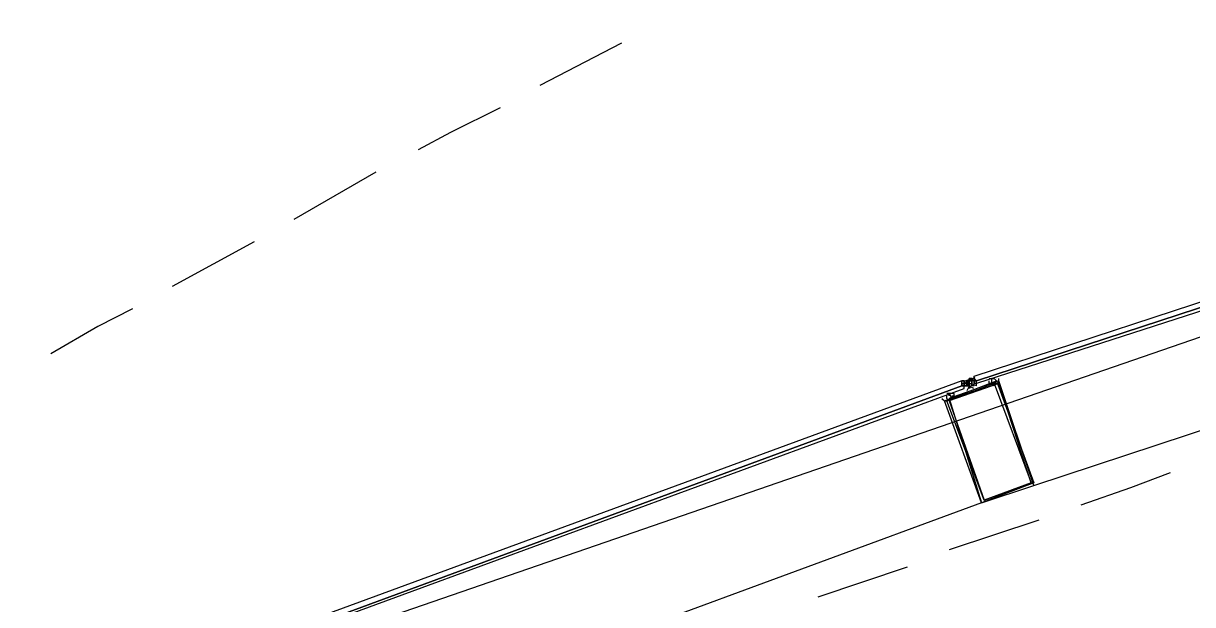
# Model space of a CAD drawing. Header units: feet. Extents: x -84 to 198, y -22 to 181.
# Drawn here: x 47.04 to 53.32, y 146.94 to 150.06 of the extents above; entities that cross this region are included whole.
import ezdxf

# ---------------------------------------------------------------- set-up
doc = ezdxf.new("R2010")
doc.units = ezdxf.units.FT
doc.layers.add('A-AREA-UNIDAD', color=30, linetype='CONTINUOUS')
doc.layers.add('A-LINEA', color=7, linetype='CONTINUOUS')

msp = doc.modelspace()

# ---------------------------------------------------------------- linework, layer by layer
at = {"layer": 'A-AREA-UNIDAD'}
msp.add_lwpolyline([(59.44, 150.2578), (56.48, 149.4222), (56.192, 149.1733), (55.68, 149.1733), (48.72, 146.7733), (48.608, 146.4889), (48.032, 146.4889), (44.992, 145.2622), (44.88, 144.9778), (44.08, 144.8533), (41.248, 143.5378), (41.2, 143.3422), (40.752, 143.3422), (37.68, 141.7778), (37.632, 141.4222), (37.04, 141.3689), (34.48, 139.2178), (34.432, 138.7733), (33.92, 138.6133), (31.872, 136.1422)], dxfattribs=at)
at = {"layer": 'A-LINEA'}
for p, q in [((50.2533, 149.9511), (49.8133, 149.7244)), ((48.9333, 149.2578), (48.4933, 149.0044)), ((48.28, 148.8844), (47.84, 148.6444)), ((52.4667, 147.5778), (55.9867, 148.7378)), ((52.0978, 148.1378), (52.1529, 148.1558)), ((52.12, 148.1511), (52.12, 148.1511)), ((52.1333, 148.1511), (52.12, 148.1511)), ((52.1333, 148.1511), (52.12, 148.1511)), ((52.12, 148.1511), (52.12, 148.1511)), ((52.12, 148.1511), (52.12, 148.1511)), ((52.12, 148.1378), (52.1333, 148.1511)), ((52.12, 148.1511), (52.12, 148.1511)), ((52.12, 148.1511), (52.1333, 148.1511)), ((52.12, 148.1511), (52.12, 148.1511)), ((52.12, 148.1511), (52.12, 148.1511)), ((52.12, 148.1511), (52.12, 148.1511)), ((52.12, 148.1511), (52.12, 148.1511)), ((52.12, 148.1511), (52.12, 148.1511)), ((52.12, 148.1511), (52.12, 148.1511)), ((52.12, 148.1511), (52.12, 148.1511)), ((52.12, 148.1511), (52.12, 148.1511)), ((52.12, 148.1511), (52.12, 148.1511)), ((52.12, 148.1511), (52.12, 148.1511)), ((52.1333, 148.1511), (52.1333, 148.1511)), ((52.1333, 148.1511), (52.1333, 148.1511)), ((52.1333, 148.1511), (52.1333, 148.1511)), ((52.1333, 148.1511), (52.1333, 148.1511)), ((52.1333, 148.1511), (52.1333, 148.1511)), ((52.1333, 148.1511), (52.1333, 148.1511)), ((52.1333, 148.1511), (52.1333, 148.1511)), ((52.1333, 148.1511), (52.1333, 148.1511)), ((52.1333, 148.1511), (52.1333, 148.1511)), ((52.1333, 148.1511), (52.1333, 148.1511)), ((52.1333, 148.1511), (52.1333, 148.1511)), ((52.1333, 148.1511), (52.1333, 148.1511)), ((52.1333, 148.1511), (52.1333, 148.1511)), ((52.1333, 148.1511), (52.1333, 148.1378)), ((52.1333, 148.1511), (52.1467, 148.1511)), ((52.1333, 148.1511), (52.1333, 148.1511)), ((52.1333, 148.1511), (52.1333, 148.1511)), ((52.1333, 148.1511), (52.1333, 148.1378)), ((52.1333, 148.1511), (52.1333, 148.1511)), ((52.1333, 148.1511), (52.1333, 148.1511)), ((52.1333, 148.1511), (52.1333, 148.1511)), ((52.1333, 148.1511), (52.1333, 148.1511)), ((52.1467, 148.1644), (52.1467, 148.1644)), ((52.1467, 148.1511), (52.1467, 148.1511)), ((52.1467, 148.1511), (52.1467, 148.1511)), ((52.1467, 148.1511), (52.1467, 148.1511)), ((52.1467, 148.1511), (52.1467, 148.1511)), ((52.1467, 148.1511), (52.1467, 148.1511)), ((52.1467, 148.1511), (52.1467, 148.1511)), ((52.1467, 148.1511), (52.1467, 148.1511)), ((52.1467, 148.1511), (52.1467, 148.1511)), ((52.1467, 148.1511), (52.1467, 148.1511)), ((52.1467, 148.1511), (52.1467, 148.1511)), ((52.1467, 148.1511), (52.1467, 148.1511)), ((52.1467, 148.1511), (52.1467, 148.1511)), ((52.1467, 148.1511), (52.1467, 148.1511)), ((52.1467, 148.1511), (52.1467, 148.1511)), ((52.1467, 148.1511), (52.1467, 148.1511)), ((52.1467, 148.1511), (52.1467, 148.1511)), ((52.1467, 148.1511), (52.1467, 148.1511)), ((52.1467, 148.1511), (52.1467, 148.1511)), ((52.1467, 148.1511), (52.1467, 148.1511)), ((52.1467, 148.1511), (52.1467, 148.1511)), ((52.1467, 148.1511), (52.1467, 148.1511)), ((52.1467, 148.1511), (52.1467, 148.1511)), ((52.1467, 148.1511), (52.1467, 148.1511)), ((52.1467, 148.1511), (52.1467, 148.1511)), ((52.1467, 148.1511), (52.1467, 148.1511)), ((52.1467, 148.1511), (52.1467, 148.1511)), ((52.1467, 148.1511), (52.1467, 148.1511)), ((52.1467, 148.1511), (52.1467, 148.1511)), ((52.1467, 148.1511), (52.1467, 148.1511)), ((52.1467, 148.1511), (52.1467, 148.1511)), ((52.1467, 148.1378), (52.1467, 148.1511)), ((52.2267, 148.1511), (52.2267, 148.1511)), ((52.2533, 148.1511), (52.2533, 148.1511)), ((52.2533, 148.1511), (52.2533, 148.1511)), ((52.08, 148.1378), (52.08, 148.1378)), ((52.08, 148.1378), (52.08, 148.1378)), ((52.08, 148.1378), (52.0933, 148.1378)), ((52.08, 148.1378), (52.08, 148.1378)), ((52.08, 148.1378), (52.08, 148.1378)), ((52.08, 148.1378), (52.08, 148.1378)), ((52.08, 148.1378), (52.08, 148.1378)), ((52.0933, 148.1378), (52.08, 148.1378)), ((52.0933, 148.1244), (52.08, 148.1244)), ((52.08, 148.1244), (52.08, 148.1244)), ((52.08, 148.1244), (52.08, 148.1244)), ((52.08, 148.1244), (52.08, 148.1244)), ((52.08, 148.1244), (52.08, 148.1244)), ((52.08, 148.1244), (52.08, 148.1244)), ((52.08, 148.1244), (52.08, 148.1244)), ((52.08, 148.1244), (52.08, 148.1244)), ((52.08, 148.1244), (52.0933, 148.1244)), ((52.08, 148.1244), (52.08, 148.1111)), ((52.0933, 148.1244), (52.08, 148.1244)), ((52.0933, 148.1244), (52.08, 148.1244)), ((52.0933, 148.1244), (52.08, 148.1244)), ((52.0933, 148.1244), (52.08, 148.1244)), ((52.0933, 148.1244), (52.08, 148.1244)), ((52.0933, 148.1244), (52.08, 148.1244)), ((52.0933, 148.1244), (52.08, 148.1244)), ((52.08, 148.1111), (52.0933, 148.1111)), ((52.08, 148.1111), (52.08, 148.1111)), ((52.08, 148.1111), (52.0933, 148.1111)), ((52.08, 148.1111), (52.08, 148.1111)), ((52.0933, 148.1111), (52.08, 148.1111)), ((52.08, 148.1111), (52.08, 148.1111)), ((52.0876, 148.1244), (52.1421, 148.1445)), ((52.0933, 148.1378), (52.1067, 148.1378)), ((52.0933, 148.1378), (52.0933, 148.1378)), ((52.0933, 148.1378), (52.0933, 148.1378)), ((52.0933, 148.1378), (52.0933, 148.1378)), ((52.0933, 148.1378), (52.0933, 148.1378)), ((52.0933, 148.1378), (52.0933, 148.1378)), ((52.0933, 148.1378), (52.0933, 148.1378)), ((52.0933, 148.1378), (52.0933, 148.1378)), ((52.0933, 148.1378), (52.1067, 148.1378)), ((52.0933, 148.1244), (52.0933, 148.1378)), ((52.0933, 148.1378), (52.0933, 148.1244)), ((52.0933, 148.1378), (52.0933, 148.1378)), ((52.0933, 148.1378), (52.0933, 148.1378)), ((52.0933, 148.1378), (52.1067, 148.1378)), ((52.0933, 148.1378), (52.0933, 148.1244)), ((52.0933, 148.1378), (52.0933, 148.1378)), ((52.0933, 148.1378), (52.0933, 148.1378)), ((52.0933, 148.1378), (52.0933, 148.1378)), ((52.0933, 148.1378), (52.0933, 148.1244)), ((52.0933, 148.1378), (52.0933, 148.1244)), ((52.0933, 148.1378), (52.0933, 148.1244)), ((52.0933, 148.1378), (52.0933, 148.1378)), ((52.0933, 148.1378), (52.0933, 148.1378)), ((52.0933, 148.1378), (52.0933, 148.1378)), ((52.0933, 148.1378), (52.0933, 148.1378)), ((52.0933, 148.1378), (52.0933, 148.1378)), ((52.0933, 148.1378), (52.0933, 148.1378)), ((52.0933, 148.1378), (52.0933, 148.1378)), ((52.0933, 148.1244), (52.0933, 148.1244)), ((52.0933, 148.1244), (52.1067, 148.1244)), ((52.0933, 148.1111), (52.0933, 148.1244)), ((52.0933, 148.1244), (52.0933, 148.1244)), ((52.0933, 148.1244), (52.0933, 148.1244)), ((52.0933, 148.1244), (52.0933, 148.1244)), ((52.0933, 148.1244), (52.0933, 148.1244)), ((52.0933, 148.1244), (52.0933, 148.1244)), ((52.0933, 148.1244), (52.0933, 148.1244)), ((52.0933, 148.1244), (52.0933, 148.1244)), ((52.0933, 148.1244), (52.0933, 148.1244)), ((52.0933, 148.1244), (52.0933, 148.1244)), ((52.0933, 148.1244), (52.0933, 148.1244)), ((52.0933, 148.1244), (52.0933, 148.1244)), ((52.0933, 148.1244), (52.0933, 148.1244)), ((52.0933, 148.1244), (52.0933, 148.1244)), ((52.0933, 148.1244), (52.0933, 148.1244)), ((52.0933, 148.1244), (52.0933, 148.1244)), ((52.0933, 148.1244), (52.0933, 148.1244)), ((52.0933, 148.1244), (52.0933, 148.1244)), ((52.0933, 148.1244), (52.0933, 148.1244)), ((52.0933, 148.1244), (52.0933, 148.1244)), ((52.0933, 148.1244), (52.0933, 148.1244)), ((52.0933, 148.1244), (52.0933, 148.1111)), ((52.0933, 148.1244), (52.0933, 148.1111)), ((52.1067, 148.1111), (52.0933, 148.1111)), ((52.0933, 148.0978), (52.0933, 148.1111)), ((52.0933, 148.1111), (52.0933, 148.1111)), ((52.0933, 148.1111), (52.0933, 148.1111)), ((52.0933, 148.1111), (52.0933, 148.1111)), ((52.0933, 148.1111), (52.0933, 148.1111)), ((52.0933, 148.1111), (52.0933, 148.1111)), ((52.0933, 148.1111), (52.0933, 148.1111)), ((52.0933, 148.1111), (52.0933, 148.1111)), ((52.0933, 148.1111), (52.0933, 148.1111)), ((52.0933, 148.1111), (52.1067, 148.1111)), ((52.0933, 148.1111), (52.0933, 148.1111)), ((52.0933, 148.1111), (52.0933, 148.1111)), ((52.0933, 148.1111), (52.0933, 148.1111)), ((52.0933, 148.1111), (52.0933, 148.1111)), ((52.0933, 148.1111), (52.0933, 148.1111)), ((52.1067, 148.1111), (52.0933, 148.1111)), ((52.0933, 148.1111), (52.0933, 148.1111)), ((52.0933, 148.1111), (52.0933, 148.1111)), ((52.0933, 148.0978), (52.0933, 148.0978)), ((52.0933, 148.0978), (52.0933, 148.0978)), ((52.0933, 148.0978), (52.0933, 148.0978)), ((52.0933, 148.0978), (52.0933, 148.0978)), ((52.0933, 148.0978), (52.0933, 148.0978)), ((52.0933, 148.0978), (52.0933, 148.0978)), ((52.0933, 148.0978), (52.0933, 148.0978)), ((52.0933, 148.0978), (52.0933, 148.0978)), ((52.0933, 148.0978), (52.0933, 148.0978)), ((52.0933, 148.0978), (52.0933, 148.0978)), ((52.0933, 148.0978), (52.0933, 148.0978)), ((52.0933, 148.0978), (52.0933, 148.0978)), ((52.1067, 148.1378), (52.1067, 148.1378)), ((52.12, 148.1378), (52.1067, 148.1378)), ((52.1067, 148.1378), (52.1067, 148.1378)), ((52.1067, 148.1378), (52.1067, 148.1378)), ((52.1067, 148.1378), (52.1067, 148.1378)), ((52.1067, 148.1378), (52.1067, 148.1378)), ((52.1067, 148.1378), (52.1067, 148.1378)), ((52.1067, 148.1378), (52.1067, 148.1378)), ((52.1067, 148.1378), (52.1067, 148.1378)), ((52.1067, 148.1378), (52.1067, 148.1378)), ((52.1067, 148.1378), (52.1067, 148.1378)), ((52.1067, 148.1378), (52.1067, 148.1378)), ((52.1067, 148.1378), (52.1067, 148.1378)), ((52.1067, 148.1244), (52.1067, 148.1378)), ((52.1067, 148.1378), (52.1067, 148.1378)), ((52.1067, 148.1378), (52.1067, 148.1378)), ((52.1067, 148.1378), (52.1067, 148.1378)), ((52.1067, 148.1378), (52.1067, 148.1378)), ((52.12, 148.1378), (52.1067, 148.1378)), ((52.1067, 148.1378), (52.1067, 148.1378)), ((52.1067, 148.1378), (52.1067, 148.1378)), ((52.1067, 148.1378), (52.1067, 148.1378)), ((52.1067, 148.1378), (52.1067, 148.1378)), ((52.1067, 148.1378), (52.1067, 148.1378)), ((52.1067, 148.1378), (52.1067, 148.1378)), ((52.1067, 148.1378), (52.1067, 148.1378)), ((52.1067, 148.1378), (52.1067, 148.1378)), ((52.1067, 148.1378), (52.1067, 148.1378)), ((52.1067, 148.1378), (52.1067, 148.1378)), ((52.1067, 148.1378), (52.1067, 148.1378)), ((52.1067, 148.1378), (52.1067, 148.1378)), ((52.1067, 148.1378), (52.1067, 148.1378)), ((52.1067, 148.1378), (52.1067, 148.1378)), ((52.1067, 148.1378), (52.1067, 148.1378)), ((52.1067, 148.1378), (52.12, 148.1378)), ((52.1067, 148.1378), (52.1067, 148.1378)), ((52.1067, 148.1378), (52.1067, 148.1378)), ((52.1067, 148.1378), (52.1067, 148.1378)), ((52.1067, 148.1378), (52.1067, 148.1378)), ((52.1067, 148.1378), (52.1067, 148.1378)), ((52.1067, 148.1378), (52.1067, 148.1378)), ((52.1067, 148.1378), (52.1067, 148.1378)), ((52.1067, 148.1378), (52.1067, 148.1378)), ((52.1067, 148.1378), (52.1067, 148.1244)), ((52.1067, 148.1378), (52.1067, 148.1378)), ((52.1067, 148.1378), (52.1067, 148.1378)), ((52.1067, 148.1378), (52.1067, 148.1378)), ((52.1067, 148.1378), (52.1067, 148.1378)), ((52.1067, 148.1378), (52.1067, 148.1378)), ((52.1067, 148.1378), (52.1067, 148.1378)), ((52.1067, 148.1378), (52.1067, 148.1378)), ((52.1067, 148.1378), (52.1067, 148.1378)), ((52.1067, 148.1378), (52.1067, 148.1378)), ((52.1067, 148.1244), (52.1067, 148.1244)), ((52.1067, 148.1244), (52.1067, 148.1244)), ((52.1067, 148.1244), (52.1067, 148.1244)), ((52.1067, 148.1244), (52.1067, 148.1244)), ((52.1067, 148.1244), (52.12, 148.1244)), ((52.1067, 148.1244), (52.1067, 148.1244)), ((52.1067, 148.1244), (52.1067, 148.1244)), ((52.1067, 148.1244), (52.1067, 148.1244)), ((52.1067, 148.1244), (52.1067, 148.1244)), ((52.1067, 148.1244), (52.1067, 148.1244)), ((52.1067, 148.1244), (52.1067, 148.1244)), ((52.1067, 148.1244), (52.1067, 148.1244)), ((52.1067, 148.1244), (52.1067, 148.1244)), ((52.1067, 148.1244), (52.1067, 148.1244)), ((52.12, 148.1244), (52.1067, 148.1244)), ((52.1067, 148.1244), (52.1067, 148.1244)), ((52.1067, 148.1244), (52.1067, 148.1244)), ((52.1067, 148.1244), (52.1067, 148.1244)), ((52.1067, 148.1244), (52.1067, 148.1244)), ((52.1067, 148.1244), (52.1067, 148.1244)), ((52.1067, 148.1244), (52.1067, 148.1244)), ((52.1067, 148.1244), (52.1067, 148.1244)), ((52.1067, 148.1244), (52.1067, 148.1244)), ((52.1067, 148.1244), (52.1067, 148.1244)), ((52.1067, 148.1244), (52.1067, 148.1244)), ((52.1067, 148.1244), (52.1067, 148.1244)), ((52.1067, 148.1244), (52.1067, 148.1244)), ((52.1067, 148.1244), (52.1067, 148.1244)), ((52.1067, 148.1244), (52.1067, 148.1244)), ((52.1067, 148.1244), (52.1067, 148.1244)), ((52.1067, 148.1244), (52.1067, 148.1244)), ((52.1067, 148.1244), (52.1067, 148.1244)), ((52.1067, 148.1244), (52.1067, 148.1244)), ((52.1067, 148.1244), (52.1067, 148.1244)), ((52.1067, 148.1244), (52.1067, 148.1244)), ((52.1067, 148.1244), (52.1067, 148.1244)), ((52.1067, 148.1244), (52.1067, 148.1244)), ((52.1067, 148.1244), (52.1067, 148.1244)), ((52.1067, 148.1244), (52.1067, 148.1244)), ((52.1067, 148.1244), (52.1067, 148.1244)), ((52.1067, 148.1244), (52.1067, 148.1244)), ((52.1067, 148.1244), (52.1067, 148.1244)), ((52.1067, 148.1244), (52.1067, 148.1244)), ((52.1067, 148.1244), (52.1067, 148.1244)), ((52.12, 148.1111), (52.1067, 148.1111)), ((52.1067, 148.1111), (52.1067, 148.1111)), ((52.1067, 148.1111), (52.1067, 148.1111)), ((52.1067, 148.1111), (52.1067, 148.1111)), ((52.1067, 148.1111), (52.12, 148.1111)), ((52.1067, 148.1111), (52.1067, 148.1111)), ((52.1067, 148.1111), (52.1067, 148.1111)), ((52.1067, 148.1111), (52.1067, 148.1111)), ((52.1067, 148.1111), (52.1067, 148.1111)), ((52.1067, 148.1111), (52.1067, 148.1111)), ((52.1067, 148.1111), (52.1067, 148.1111)), ((52.1067, 148.1111), (52.1067, 148.1111)), ((52.12, 148.1244), (52.12, 148.1378)), ((52.12, 148.1378), (52.12, 148.1378)), ((52.12, 148.1378), (52.12, 148.1378)), ((52.12, 148.1378), (52.12, 148.1378)), ((52.12, 148.1378), (52.12, 148.1378)), ((52.12, 148.1378), (52.12, 148.1378)), ((52.12, 148.1378), (52.12, 148.1378)), ((52.12, 148.1378), (52.12, 148.1378)), ((52.12, 148.1378), (52.12, 148.1378)), ((52.12, 148.1378), (52.12, 148.1378)), ((52.12, 148.1378), (52.12, 148.1378)), ((52.12, 148.1378), (52.12, 148.1378)), ((52.12, 148.1378), (52.12, 148.1378)), ((52.12, 148.1378), (52.12, 148.1378)), ((52.12, 148.1378), (52.12, 148.1378)), ((52.12, 148.1378), (52.12, 148.1378)), ((52.1333, 148.1378), (52.12, 148.1378)), ((52.12, 148.1378), (52.12, 148.1378)), ((52.12, 148.1378), (52.12, 148.1378)), ((52.12, 148.1378), (52.12, 148.1378)), ((52.12, 148.1378), (52.12, 148.1378)), ((52.12, 148.1378), (52.12, 148.1378)), ((52.12, 148.1378), (52.12, 148.1378)), ((52.12, 148.1244), (52.12, 148.1378)), ((52.1333, 148.1378), (52.12, 148.1378)), ((52.12, 148.1378), (52.12, 148.1244)), ((52.1333, 148.1378), (52.12, 148.1378)), ((52.1333, 148.1378), (52.12, 148.1378)), ((52.12, 148.1378), (52.12, 148.1378)), ((52.12, 148.1378), (52.12, 148.1378)), ((52.12, 148.1378), (52.12, 148.1378)), ((52.12, 148.1244), (52.12, 148.1378)), ((52.12, 148.1378), (52.12, 148.1378)), ((52.12, 148.1378), (52.12, 148.1378)), ((52.12, 148.1378), (52.12, 148.1378)), ((52.12, 148.1378), (52.12, 148.1378)), ((52.12, 148.1378), (52.12, 148.1378)), ((52.12, 148.1378), (52.12, 148.1378)), ((52.12, 148.1378), (52.12, 148.1378)), ((52.12, 148.1378), (52.12, 148.1378)), ((52.12, 148.1378), (52.12, 148.1378)), ((52.12, 148.1378), (52.12, 148.1378)), ((52.12, 148.1378), (52.12, 148.1244)), ((52.12, 148.1378), (52.12, 148.1378)), ((52.12, 148.1378), (52.12, 148.1378)), ((52.12, 148.1244), (52.12, 148.1378)), ((52.12, 148.1378), (52.12, 148.1378)), ((52.12, 148.1378), (52.12, 148.1378)), ((52.12, 148.1378), (52.12, 148.1378)), ((52.12, 148.1244), (52.12, 148.1244)), ((52.12, 148.1244), (52.12, 148.1244)), ((52.12, 148.1244), (52.12, 148.1244)), ((52.12, 148.1244), (52.12, 148.1244)), ((52.12, 148.1244), (52.12, 148.1111)), ((52.12, 148.1244), (52.12, 148.1244)), ((52.12, 148.1244), (52.12, 148.1244)), ((52.12, 148.1244), (52.12, 148.1244)), ((52.12, 148.1244), (52.12, 148.1244)), ((52.12, 148.1244), (52.12, 148.1244)), ((52.12, 148.1244), (52.12, 148.1244)), ((52.12, 148.1244), (52.12, 148.1244)), ((52.12, 148.1244), (52.12, 148.1244)), ((52.12, 148.1244), (52.12, 148.1244)), ((52.12, 148.1244), (52.12, 148.1244)), ((52.12, 148.1244), (52.12, 148.1244)), ((52.12, 148.1244), (52.12, 148.1244)), ((52.12, 148.1244), (52.12, 148.1244)), ((52.12, 148.1244), (52.12, 148.1244)), ((52.12, 148.1244), (52.12, 148.1244)), ((52.12, 148.1244), (52.12, 148.1244)), ((52.12, 148.1244), (52.12, 148.1244)), ((52.12, 148.1244), (52.12, 148.1244)), ((52.12, 148.1244), (52.12, 148.1244)), ((52.12, 148.1244), (52.12, 148.1244)), ((52.12, 148.1244), (52.12, 148.1244)), ((52.12, 148.1244), (52.12, 148.1244)), ((52.12, 148.1244), (52.12, 148.1244)), ((52.12, 148.1244), (52.12, 148.1244)), ((52.12, 148.1244), (52.12, 148.1244)), ((52.12, 148.1244), (52.12, 148.1244)), ((52.12, 148.1244), (52.12, 148.1244)), ((52.12, 148.1244), (52.12, 148.1244)), ((52.12, 148.1244), (52.12, 148.1244)), ((52.12, 148.1244), (52.12, 148.1244)), ((52.12, 148.1244), (52.12, 148.1244)), ((52.12, 148.1244), (52.12, 148.1244)), ((52.12, 148.1244), (52.12, 148.1244)), ((52.12, 148.1244), (52.12, 148.1244)), ((52.12, 148.1244), (52.1333, 148.1244)), ((52.12, 148.1244), (52.12, 148.1244)), ((52.12, 148.1244), (52.12, 148.1244)), ((52.12, 148.1244), (52.12, 148.1244)), ((52.12, 148.1244), (52.12, 148.1244)), ((52.12, 148.1111), (52.12, 148.1111)), ((52.12, 148.1111), (52.12, 148.0978)), ((52.12, 148.1111), (52.12, 148.1111)), ((52.12, 148.1111), (52.12, 148.1111)), ((52.12, 148.1111), (52.12, 148.1111)), ((52.12, 148.1111), (52.12, 148.1111)), ((52.12, 148.0978), (52.12, 148.0978)), ((52.12, 148.0978), (52.12, 148.0978)), ((52.1333, 148.1378), (52.1333, 148.1378)), ((52.1333, 148.1378), (52.1333, 148.1378)), ((52.1467, 148.1378), (52.1333, 148.1378)), ((52.1333, 148.1378), (52.1333, 148.1378)), ((52.1333, 148.1378), (52.1333, 148.1378)), ((52.1333, 148.1378), (52.1333, 148.1378)), ((52.1333, 148.1378), (52.1333, 148.1378)), ((52.1333, 148.1378), (52.1333, 148.1378)), ((52.1333, 148.1378), (52.1333, 148.1378)), ((52.1333, 148.1378), (52.1333, 148.1378)), ((52.1333, 148.1378), (52.1333, 148.1244)), ((52.1333, 148.1378), (52.1333, 148.1378)), ((52.1333, 148.1378), (52.1333, 148.1378)), ((52.1333, 148.1378), (52.1333, 148.1244)), ((52.1333, 148.1378), (52.1333, 148.1244)), ((52.1333, 148.1378), (52.1333, 148.1244)), ((52.1333, 148.1378), (52.1333, 148.1244)), ((52.1333, 148.1378), (52.1333, 148.1244)), ((52.1333, 148.1378), (52.1333, 148.1378)), ((52.1333, 148.1378), (52.1333, 148.1378)), ((52.1333, 148.1378), (52.1333, 148.1378)), ((52.1333, 148.1378), (52.1333, 148.1378)), ((52.1333, 148.1378), (52.1333, 148.1378)), ((52.1333, 148.1378), (52.1333, 148.1378)), ((52.1333, 148.1244), (52.1333, 148.1378)), ((52.1333, 148.1378), (52.1333, 148.1378)), ((52.1333, 148.1378), (52.1333, 148.1378)), ((52.1333, 148.1378), (52.1333, 148.1378)), ((52.1333, 148.1378), (52.1333, 148.1378)), ((52.1333, 148.1378), (52.1333, 148.1378)), ((52.1333, 148.1378), (52.1333, 148.1378)), ((52.1333, 148.1378), (52.1333, 148.1378)), ((52.1333, 148.1378), (52.1333, 148.1378)), ((52.1333, 148.1378), (52.1333, 148.1378)), ((52.1333, 148.1378), (52.1333, 148.1378)), ((52.1333, 148.1378), (52.1333, 148.1378)), ((52.1333, 148.1378), (52.1333, 148.1378)), ((52.1333, 148.1378), (52.1333, 148.1378)), ((52.1333, 148.1378), (52.1333, 148.1378)), ((52.1333, 148.1378), (52.1333, 148.1378)), ((52.1333, 148.1378), (52.1333, 148.1378)), ((52.1333, 148.1378), (52.1333, 148.1378)), ((52.1333, 148.1378), (52.1333, 148.1378)), ((52.1333, 148.1378), (52.1333, 148.1378)), ((52.1333, 148.1378), (52.1333, 148.1378)), ((52.1333, 148.1378), (52.1333, 148.1378)), ((52.1333, 148.1378), (52.1333, 148.1244)), ((52.1333, 148.1244), (52.1333, 148.1244)), ((52.1333, 148.1244), (52.1333, 148.1244)), ((52.1333, 148.1244), (52.1333, 148.1244)), ((52.1333, 148.1244), (52.1333, 148.1244)), ((52.1333, 148.1244), (52.1333, 148.1244)), ((52.1333, 148.1244), (52.1333, 148.1244)), ((52.1333, 148.1244), (52.1333, 148.1244)), ((52.1333, 148.1244), (52.1333, 148.1244)), ((52.1333, 148.1244), (52.1333, 148.1244)), ((52.1333, 148.1244), (52.1333, 148.1244)), ((52.1333, 148.1244), (52.1333, 148.1244)), ((52.1333, 148.1244), (52.1333, 148.1244)), ((52.1333, 148.1244), (52.1333, 148.1244)), ((52.1333, 148.1244), (52.1333, 148.1244)), ((52.1333, 148.1244), (52.1333, 148.1244)), ((52.1333, 148.1244), (52.1333, 148.1244)), ((52.1333, 148.1244), (52.1333, 148.1244)), ((52.1333, 148.1244), (52.1333, 148.1244)), ((52.1333, 148.1244), (52.1333, 148.1244)), ((52.1333, 148.1111), (52.1333, 148.1111)), ((52.1333, 148.1111), (52.1333, 148.1111)), ((52.1333, 148.1111), (52.1333, 148.1111)), ((52.1467, 148.1111), (52.1333, 148.1111)), ((52.1333, 148.1111), (52.1333, 148.1111)), ((52.1467, 148.1244), (52.1467, 148.1378)), ((52.1467, 148.1378), (52.1467, 148.1378)), ((52.1467, 148.1378), (52.1467, 148.1378)), ((52.1467, 148.1378), (52.1467, 148.1378)), ((52.1467, 148.1378), (52.1467, 148.1378)), ((52.1467, 148.1378), (52.1467, 148.1378)), ((52.1467, 148.1244), (52.1467, 148.1378)), ((52.1467, 148.1378), (52.1467, 148.1378)), ((52.1467, 148.1378), (52.1467, 148.1378)), ((52.1467, 148.1378), (52.1467, 148.1378)), ((52.1467, 148.1378), (52.1467, 148.1378)), ((52.1467, 148.1378), (52.1467, 148.1378)), ((52.16, 148.1378), (52.1467, 148.1378)), ((52.1467, 148.1378), (52.1467, 148.1378)), ((52.1467, 148.1378), (52.1467, 148.1378)), ((52.1467, 148.1378), (52.1467, 148.1378)), ((52.1467, 148.1378), (52.1467, 148.1378)), ((52.1467, 148.1378), (52.1467, 148.1378)), ((52.1467, 148.1378), (52.1467, 148.1378)), ((52.1467, 148.1378), (52.1467, 148.1378)), ((52.1467, 148.1378), (52.1467, 148.1378)), ((52.1467, 148.1378), (52.1467, 148.1378)), ((52.1467, 148.1378), (52.16, 148.1378)), ((52.1467, 148.1378), (52.1467, 148.1378)), ((52.1467, 148.1378), (52.1467, 148.1244)), ((52.1467, 148.1378), (52.1467, 148.1378)), ((52.1467, 148.1378), (52.1467, 148.1378)), ((52.1467, 148.1378), (52.1467, 148.1378)), ((52.1467, 148.1378), (52.1467, 148.1378)), ((52.1467, 148.1378), (52.1467, 148.1378)), ((52.1467, 148.1244), (52.1467, 148.1244)), ((52.16, 148.1244), (52.1467, 148.1244)), ((52.1467, 148.1244), (52.1467, 148.1244)), ((52.1467, 148.1244), (52.1467, 148.1244)), ((52.1467, 148.1244), (52.1467, 148.1244)), ((52.1467, 148.1244), (52.1467, 148.1244)), ((52.1467, 148.1244), (52.1467, 148.1244)), ((52.1467, 148.1244), (52.1467, 148.1244)), ((52.1467, 148.1244), (52.1467, 148.1244)), ((52.1467, 148.1244), (52.1467, 148.1244)), ((52.1467, 148.1244), (52.1467, 148.1244)), ((52.1467, 148.1244), (52.1467, 148.1244)), ((52.1467, 148.1244), (52.1467, 148.1244)), ((52.1467, 148.1244), (52.1467, 148.1244)), ((52.1467, 148.1111), (52.1467, 148.1111)), ((52.1467, 148.1111), (52.1467, 148.1111)), ((52.16, 148.1378), (52.16, 148.1378)), ((52.16, 148.1378), (52.16, 148.1378)), ((52.16, 148.1378), (52.16, 148.1378)), ((52.16, 148.1244), (52.16, 148.1378)), ((52.16, 148.1378), (52.16, 148.1378)), ((52.16, 148.1378), (52.16, 148.1378)), ((52.16, 148.1378), (52.16, 148.1378)), ((52.16, 148.1378), (52.16, 148.1378)), ((52.16, 148.1378), (52.16, 148.1378)), ((52.16, 148.1378), (52.16, 148.1378)), ((52.16, 148.1244), (52.16, 148.1244)), ((52.16, 148.1244), (52.16, 148.1244)), ((52.16, 148.1244), (52.16, 148.1244)), ((52.16, 148.1244), (52.16, 148.1244)), ((52.16, 148.1244), (52.16, 148.1244)), ((52.16, 148.1244), (52.16, 148.1244)), ((52.16, 148.1244), (52.16, 148.1244)), ((52.16, 148.1244), (52.16, 148.1244)), ((52.16, 148.1244), (52.16, 148.1244)), ((52.16, 148.1244), (52.16, 148.1244)), ((52.16, 148.1244), (52.16, 148.1244)), ((52.16, 148.1244), (52.16, 148.1244)), ((52.16, 148.1244), (52.16, 148.1244)), ((52.16, 148.1244), (52.16, 148.1244)), ((52.16, 148.1111), (52.16, 148.1111)), ((51.9733, 148.0578), (51.9733, 148.0578)), ((52, 148.0711), (52, 148.0711)), ((52, 148.0444), (52.0133, 148.0311)), ((52, 148.0311), (52, 148.0311)), ((52.1867, 147.4844), (48.7067, 146.2044)), ((52.4933, 147.3911), (52.0133, 147.2311)), ((51.7867, 147.1378), (51.3067, 146.9778))]:
    msp.add_line(p, q, dxfattribs=at)
for points in [[(49.6, 149.6044), (49.3333, 149.4711), (49.16, 149.3778)], [(52.1467, 148.1644), (55.8933, 149.3911), (55.9067, 149.3778), (55.9067, 149.3644), (52.16, 148.1378), (52.1467, 148.1511), (52.1467, 148.1644)], [(52.16, 148.1378), (55.9067, 149.3644), (55.92, 149.3511), (55.92, 149.3378), (52.16, 148.1244), (52.16, 148.1378)], [(47.6267, 148.5244), (47.44, 148.4311), (47.1867, 148.2844)], [(52.1067, 148.1244), (52.12, 148.1378), (52.12, 148.1511)], [(52.12, 148.1244), (52.12, 148.1244), (52.12, 148.1378), (52.1333, 148.1511)], [(52.12, 148.1511), (52.12, 148.1378), (52.1333, 148.1378)], [(52.1333, 148.1511), (52.1333, 148.1511), (52.1467, 148.1511)], [(52.1333, 148.1378), (52.1333, 148.1378), (52.1333, 148.1511)], [(52.1333, 148.1511), (52.1333, 148.1378), (52.1333, 148.1244), (52.1467, 148.1111)], [(52.16, 148.1111), (52.16, 148.1244), (52.16, 148.1378), (52.1467, 148.1511), (52.1467, 148.1644)], [(52.2267, 148.1511), (52.24, 148.1511), (52.24, 148.1511), (52.2533, 148.1511), (52.2533, 148.1511), (52.2533, 148.1511), (52.2667, 148.1378), (52.2667, 148.1378), (52.2533, 148.1244), (52.2533, 148.1244), (52.2533, 148.1244), (52.2533, 148.1244), (52.2533, 148.1244), (52.2533, 148.1244), (52.2533, 148.1244)], [(52.24, 148.1511), (52.24, 148.1378), (52.24, 148.1378), (52.24, 148.1244), (52.24, 148.1244), (52.2667, 148.1244), (52.2667, 148.1244), (52.2667, 148.1244), (52.2667, 148.1244), (52.2667, 148.1244), (52.2667, 148.1244), (52.2667, 148.1244)], [(52.2667, 148.1511), (52.2667, 148.1511), (52.2667, 148.1511)], [(52.28, 148.1244), (52.28, 148.1244), (52.28, 148.1244), (52.28, 148.1244), (52.28, 148.1378), (52.28, 148.1378), (52.28, 148.1378), (52.28, 148.1378), (52.28, 148.1511), (52.28, 148.1511), (52.28, 148.1511)], [(52.08, 148.1378), (48.3733, 146.7778), (48.3733, 146.7644), (48.3733, 146.7511), (48.3867, 146.7511), (52.08, 148.1111), (52.08, 148.1244), (52.08, 148.1378)], [(52.0933, 148.1111), (52.08, 148.1111), (48.3867, 146.7511), (48.3867, 146.7378), (52.0933, 148.0978), (52.0933, 148.1111)], [(52.4667, 147.5911), (52.1867, 147.4844), (51.9867, 148.0311), (52.2667, 148.1378), (52.4667, 147.5911)], [(52.4533, 147.5911), (52.2, 147.4978), (52, 148.0311), (52.2533, 148.1244), (52.4533, 147.5911)], [(52.1867, 147.4844), (52.4667, 147.5778), (52.28, 148.1378), (52.0133, 148.0444), (52.1867, 147.4844)], [(52.2, 147.4978), (52.4533, 147.5911), (52.28, 148.1244), (52.0133, 148.0311), (52.2, 147.4978)], [(52.0933, 148.0978), (52.0933, 148.1111), (52.08, 148.1111), (52.08, 148.1244), (52.08, 148.1378)], [(52.12, 148.1244), (52.1067, 148.1244), (52.12, 148.1378), (52.1067, 148.1378)], [(52.1067, 148.1378), (52.1067, 148.1244), (52.12, 148.1111), (52.12, 148.0978)], [(52.1067, 148.1111), (52.1067, 148.1244), (52.12, 148.1378)], [(52.1067, 148.1244), (52.12, 148.1244), (52.12, 148.1378)], [(52.1067, 148.1244), (52.12, 148.1244), (52.12, 148.1378)], [(52.1454, 148.0981), (52.1203, 148.1101), (52.1075, 148.0854)], [(52.12, 148.1378), (52.12, 148.1244), (52.12, 148.1378)], [(52.1586, 148.1118), (52.1333, 148.1233), (52.121, 148.0983)], [(52.2533, 148.1111), (52.24, 148.1244), (52.24, 148.1244), (52.24, 148.1244), (52.24, 148.1244), (52.24, 148.1244), (52.2267, 148.1244), (52.2267, 148.1244), (52.2267, 148.1378), (52.2267, 148.1378), (52.2267, 148.1378)], [(52.2533, 148.1244), (52.2533, 148.1244), (52.2533, 148.1244), (52.2533, 148.1244), (52.24, 148.1244)], [(51.9733, 148.0444), (51.9867, 148.0311), (51.9867, 148.0311), (52, 148.0311), (52, 148.0311), (52, 148.0311), (52, 148.0311), (52, 148.0311), (52, 148.0311), (52, 148.0311)], [(51.9867, 148.0578), (51.9867, 148.0578), (51.9867, 148.0578)], [(52.0267, 148.0711), (52.0133, 148.0711), (52.0133, 148.0711), (52, 148.0711), (52, 148.0711)], [(52, 148.0444), (52, 148.0578), (52, 148.0578)], [(52, 148.0578), (52, 148.0578), (52, 148.0578)], [(52, 148.0311), (52, 148.0311), (52, 148.0311)], [(52.0133, 148.0711), (52.0267, 148.0444), (52.0267, 148.0444), (52.0133, 148.0444), (52.0133, 148.0444), (52.0133, 148.0311), (52.0133, 148.0311), (52.0133, 148.0311), (52.0133, 148.0311)], [(52.0133, 148.0578), (52.0133, 148.0578), (52.0133, 148.0711)], [(52.0267, 148.0444), (52.0267, 148.0444), (52.0267, 148.0444), (52.0267, 148.0444), (52.0267, 148.0444), (52.0267, 148.0444), (52.0267, 148.0444), (52.0133, 148.0444), (52.0133, 148.0444), (52.0133, 148.0444), (52.0133, 148.0444), (52.0133, 148.0444), (52.0133, 148.0444), (52.0133, 148.0444)], [(52.0133, 148.0444), (52.0267, 148.0444), (52.0267, 148.0444), (52.0267, 148.0444), (52.0267, 148.0444)], [(52.0267, 148.0578), (52.04, 148.0578), (52.04, 148.0578), (52.04, 148.0711), (52.04, 148.0711), (52.0267, 148.0711), (52.0267, 148.0711)], [(53.2, 147.6444), (52.9867, 147.5644), (52.72, 147.4711)]]:
    msp.add_lwpolyline(points, dxfattribs=at)
msp.add_lwpolyline([(52.2667, 148.1244), (52.2667, 148.1244), (52.2667, 148.1244), (52.2667, 148.1244)], close=True, dxfattribs=at)

doc.saveas('drawing.dxf')
